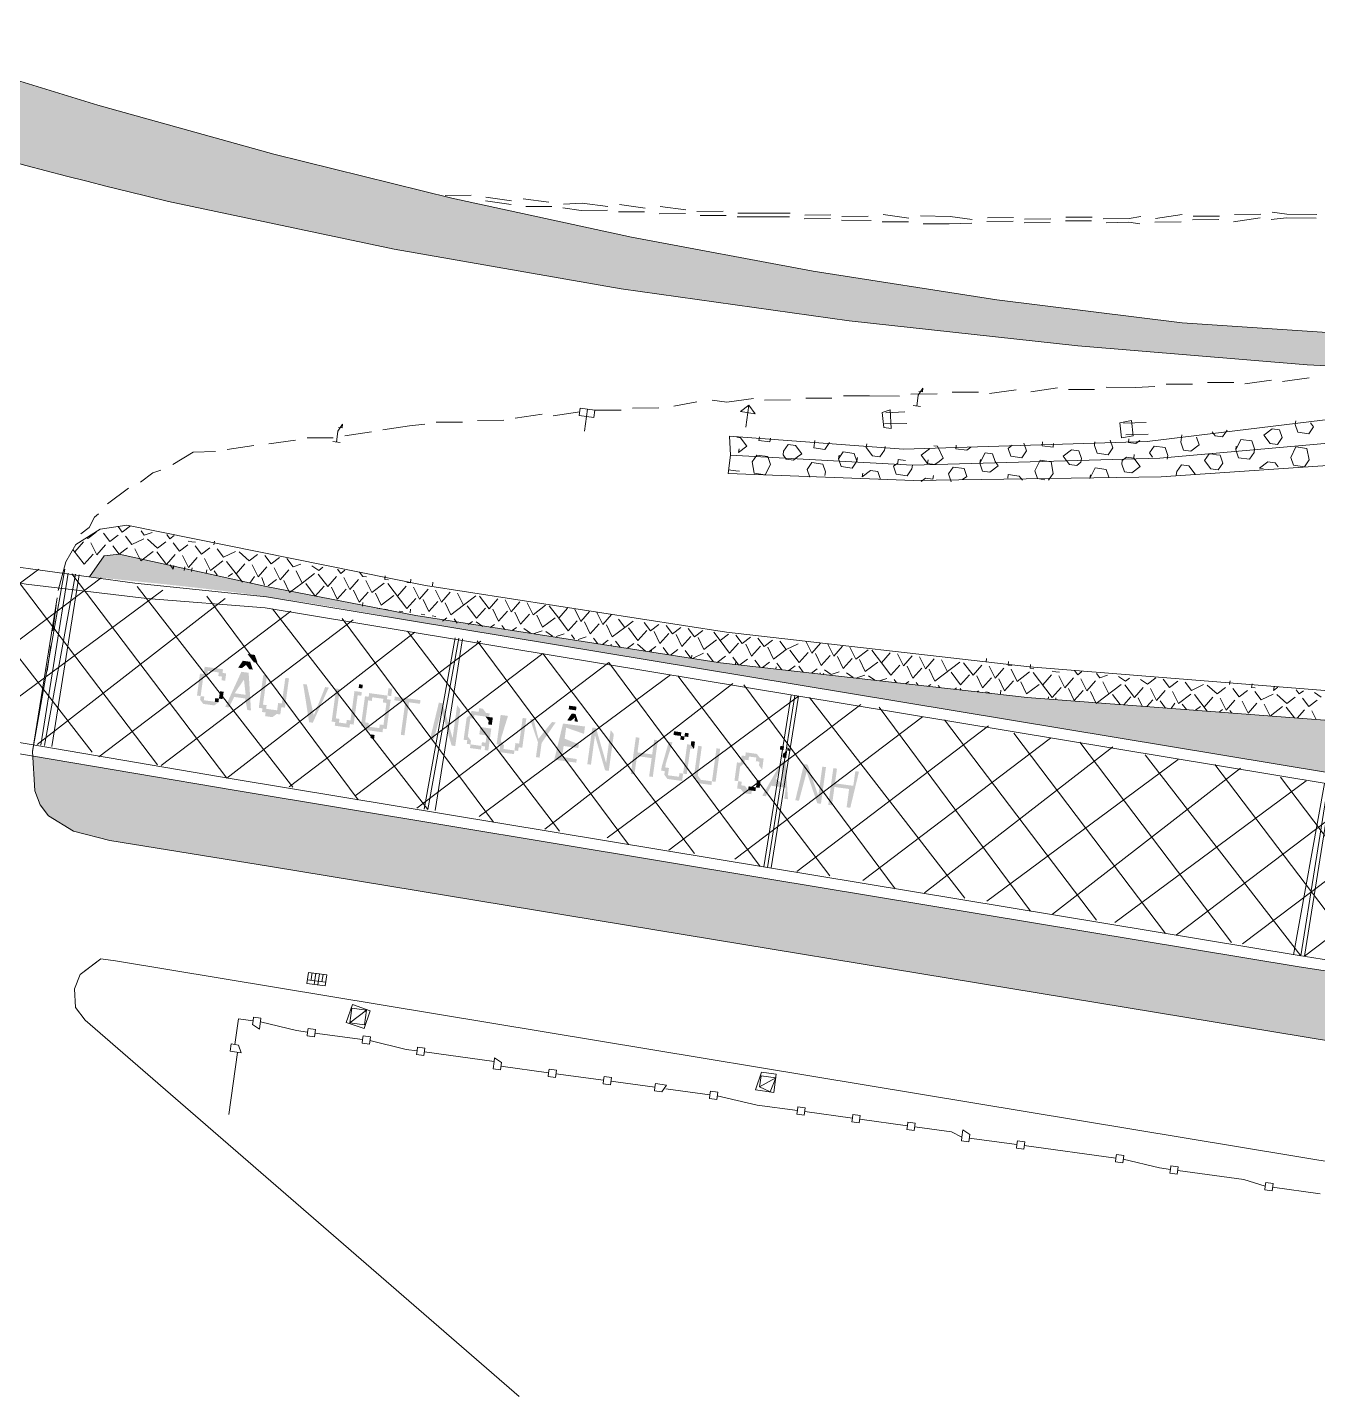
# Model space of a CAD drawing. Header units: millimetres. Extents: x -286774 to 170591, y -126585 to 81607.
# Drawn here: x -211429 to -125186, y -126585 to -35060 of the extents above; entities that cross this region are included whole.
import ezdxf

# ---------------------------------------------------------------- set-up
doc = ezdxf.new("R2010")
doc.units = ezdxf.units.MM
doc.header["$LTSCALE"] = 100
doc.header["$MEASUREMENT"] = 0
doc.layers.add('ARC-VIEW', color=90, linetype='Continuous', lineweight=5)
doc.layers.add('TAN CANG-profile- REVISE1$0$8', color=17, linetype='Continuous', lineweight=0)

msp = doc.modelspace()

# ---------------------------------------------------------------- hatches: boundary and pattern name
at = {"layer": 'TAN CANG-profile- REVISE1$0$8'}
h = msp.add_hatch(dxfattribs=at)
h.set_pattern_fill('GRASS', color=256, scale=70, angle=-7.83058)
h.set_pattern_definition([(90, (-809682.2, -212342.6), (-1257.2359, 1257.2359), [333.375, -2181.0967]), (45, (-809682.2, -212342.6), (-1257.236, 1257.236), [333.375, -1444.625]), (135, (-809682.2, -212342.6), (-1257.236, -1257.236), [333.375, -1444.625])])
h.paths.add_polyline_path([(100977, -6005), (100087, -846), (98787, 4212), (97079, 9134), (94966, 13886), (92451, 18433), (89537, 22740), (86226, 26773), (82522, 30496), (82066, 30808), (81263, 30419), (80951, 29963), (81340, 29160), (85111, 23896), (88291, 17965), (90947, 11856), (92555, 5392), (93149, -1183), (96104, -57778), (96176, -63112), (95644, -68421), (94519, -73667), (92812, -78809), (90535, -83810), (87699, -88630), (84314, -93230), (80393, -97571), (74363, -102551), (67847, -106683), (60903, -110031), (53589, -112657), (45962, -114623), (38080, -115994), (30002, -116830), (21785, -117196), (13486, -117154), (5163, -116766), (-11321, -115206), (-27207, -113017), (-42031, -110702), (-90681, -103017), (-90768, -103504), (-126419, -97848), (-162068, -91946), (-197471, -86078), (-211076, -83769), (-210933, -86085), (-210571, -87025), (-210021, -87764), (-208352, -88778), (-205921, -89411), (-195170, -91139), (-49145, -115217), (-29195, -118521), (-18797, -119824), (-8233, -120783), (2409, -121317), (13042, -121343), (23578, -120778), (33931, -119540), (44013, -117546), (53737, -114714), (58437, -112958), (63015, -110961), (67459, -108714), (71760, -106205), (75905, -103425), (79884, -100363), (83686, -97009), (87300, -93353), (90716, -89384), (93922, -85092), (96907, -80467), (99661, -75498), (102979, -67713), (104894, -59236), (105795, -50870), (105504, -42089)])
h = msp.add_hatch(dxfattribs=at)
h.set_pattern_fill('GRASS', color=256, scale=70, angle=-7.83058)
h.set_pattern_definition([(90, (-53285, 254399), (-1257.236, 1257.236), [333.375, -2181.097]), (45, (-53285, 254399), (-1257.236, 1257.236), [333.375, -1444.625]), (135, (-53285, 254399), (-1257.236, -1257.236), [333.375, -1444.625])])
h.paths.add_polyline_path([(-171040, -49085), (-183052, -46479), (-194945, -43537), (-206722, -40265), (-218390, -36670), (-229953, -32760), (-241415, -28540), (-252781, -24018), (-264056, -19201), (-275245, -14095), (-286774, -8502), (-286774, -17329, 0.047752), (-201996, -46706), (-186901, -49893), (-171733, -52537), (-156500, -54678), (-141211, -56356), (-125875, -57611), (-122817, -57784), (-122607, -57417), (-100599, -58271), (-79130, -58715), (-79377, -56443), (-92426, -56688), (-106517, -56633), (-134236, -54818), (-146637, -53262), (-158903, -51348)])
h = msp.add_hatch(dxfattribs=at)
h.set_pattern_fill('GRASS', color=256, scale=70, angle=-7.83058)
h.set_pattern_definition([(90, (-16713.7, 158199.1), (-1257.236, 1257.236), [333.375, -2181.097]), (45, (-16713.7, 158199.1), (-1257.236, 1257.236), [333.375, -1444.625]), (135, (-16713.7, 158199.1), (-1257.236, -1257.236), [333.375, -1444.625])])
h.paths.add_polyline_path([(67588, -93301), (69446, -91820), (68414, -90167, 0.109266), (79302, -76062), (77536, -76203), (75765, -76327), (73983, -76419), (72186, -76463), (70370, -76447), (68544, -76399), (66725, -76375), (64931, -76428), (63179, -76616), (61488, -76992), (59868, -77594), (58308, -78387), (56788, -79319), (55290, -80336), (53794, -81385), (52284, -82414), (50739, -83371), (49152, -84230), (47528, -84997), (45871, -85681), (44188, -86290), (42482, -86830), (40760, -87311), (39025, -87739), (37285, -88124), (35541, -88471), (33794, -88783), (32043, -89062), (30288, -89312), (28528, -89533), (26763, -89729), (24992, -89902), (23214, -90054), (21429, -90188), (19637, -90305), (17837, -90409), (16028, -90500), (14209, -90583), (12384, -90650), (10558, -90685), (8738, -90669), (6931, -90585), (5143, -90415), (3380, -90141), (1650, -89745), (-42, -89210), (-1689, -88517, -0.150314), (-16357, -80861), (-18955, -80842), (-21616, -81093), (-24265, -81302), (-26893, -81416), (-29515, -81481), (-32144, -81536), (-34779, -81589), (-37416, -81642), (-40052, -81696), (-42687, -81750), (-45321, -81804), (-47954, -81858), (-50586, -81912), (-53219, -81965), (-55852, -82018), (-58486, -82069), (-61120, -82117), (-63754, -82161), (-66389, -82200), (-69024, -82233), (-71659, -82259), (-74293, -82278), (-76928, -82287), (-79563, -82286), (-82197, -82274), (-84832, -82249), (-87466, -82212), (-90099, -82160), (-92732, -82095), (-95365, -82017), (-97998, -81929), (-100630, -81829), (-103262, -81721), (-105894, -81604), (-108526, -81481), (-111157, -81350), (-113789, -81215), (-116420, -81076), (-119051, -80933), (-121682, -80789), (-124314, -80643), (-124415, -81379), (-144611, -79837), (-165110, -77518), (-185482, -74348), (-195485, -72421), (-205295, -70256), (-206309, -70366), (-207276, -71779), (-204912, -72011), (-202550, -72251), (-200189, -72507), (-197832, -72789), (-195480, -73104), (-193132, -73456), (-190789, -73839), (-188449, -74241), (-186110, -74649), (-183770, -75053), (-181428, -75450), (-179087, -75840), (-176744, -76226), (-174401, -76609), (-172058, -76991), (-169715, -77374), (-167372, -77759), (-165030, -78147), (-162688, -78536), (-160346, -78925), (-158004, -79314), (-155661, -79702), (-153319, -80090), (-150977, -80476), (-148634, -80863), (-146292, -81250), (-143949, -81637), (-141607, -82024), (-139264, -82412), (-136922, -82801), (-134580, -83191), (-132239, -83582), (-129897, -83974), (-127556, -84368), (-125215, -84763), (-122874, -85160), (-120533, -85557), (-118193, -85956), (-115852, -86355), (-113512, -86756), (-111172, -87157), (-108832, -87560), (-106493, -87963), (-104153, -88366), (-101813, -88770), (-99474, -89174), (-97134, -89577), (-94794, -89980), (-92454, -90382), (-90114, -90782), (-87774, -91182), (-85434, -91581), (-83093, -91980), (-80753, -92378), (-78412, -92776), (-76071, -93174), (-73731, -93572), (-71390, -93969), (-69049, -94367), (-66708, -94764), (-64368, -95160), (-62027, -95557), (-59686, -95953), (-57345, -96348), (-55004, -96744), (-52663, -97139), (-50322, -97535), (-47981, -97931), (-45640, -98328), (-43300, -98726), (-40959, -99124), (-38619, -99524), (-36279, -99926), (-33939, -100328), (-31599, -100729), (-29258, -101127), (-26916, -101520), (-24574, -101906), (-22230, -102283), (-19884, -102650), (-17537, -103005), (-15188, -103347), (-12836, -103676), (-10483, -103992), (-8128, -104294), (-5771, -104581), (-3412, -104854), (-1051, -105113), (1312, -105354), (3677, -105576), (6044, -105774), (8412, -105947), (10782, -106090), (13154, -106201), (15527, -106276), (17901, -106313), (20276, -106312), (22651, -106270), (25025, -106188), (27397, -106063), (29768, -105896), (32135, -105684), (34496, -105422), (36851, -105106), (39197, -104730), (41531, -104290), (43852, -103783), (46157, -103206), (48443, -102558), (50708, -101840), (52947, -101051), (55160, -100190), (57344, -99257), (59500, -98254), (61620, -97174), (63687, -95999), (65680, -94711)])
for points in [[(-196536, -77466), (-197027, -77399), (-197339, -77855), (-197094, -77889), (-196815, -77678)], [(-196536, -77466), (-196815, -77678), (-196604, -77957), (-196359, -77990)], [(-196224, -77010), (-196714, -76942), (-196291, -77500), (-196046, -77534)], [(-199612, -78042), (-199646, -78287), (-199891, -78254), (-199959, -78744), (-200026, -79234), (-200093, -79724), (-199848, -79758), (-199882, -80003), (-199671, -80282), (-198935, -80383), (-198657, -80171), (-199637, -80037), (-199603, -79792), (-199848, -79758), (-199680, -78532), (-199401, -78321), (-199367, -78076), (-198877, -78143)], [(-198843, -77898), (-199579, -77797), (-199612, -78042), (-198632, -78177), (-198666, -78422), (-198421, -78456), (-198454, -78701), (-198209, -78735), (-198142, -78244), (-198387, -78211), (-198353, -77966), (-198843, -77898)], [(-196638, -78202), (-197128, -78134), (-198200, -80484), (-197955, -80518), (-197609, -79816), (-196873, -79917), (-197575, -79571), (-196950, -78658)], [(-196638, -78202), (-196950, -78658), (-196840, -79672), (-197575, -79571), (-196873, -79917), (-196729, -80686), (-196484, -80720)], [(-195412, -78370), (-195657, -78336), (-195961, -80542), (-195715, -80576), (-195749, -80821), (-195504, -80855), (-195538, -81100), (-195048, -81167), (-194769, -80956), (-194524, -80990), (-195225, -80643), (-195470, -80610), (-195437, -80365), (-195682, -80331), (-195648, -80086)], [(-193942, -78572), (-194187, -78539), (-194423, -80254), (-194668, -80221), (-194735, -80711), (-195225, -80643), (-194524, -80990), (-194456, -80499), (-194211, -80533), (-194177, -80288)], [(-198310, -79470), (-198555, -79436), (-198623, -79926), (-198868, -79893), (-198902, -80138), (-199147, -80104), (-198657, -80171), (-198623, -79926), (-198378, -79960), (-198344, -79715)], [(-192750, -78986), (-192995, -78952), (-192597, -81504), (-192284, -81048)], [(-191279, -79188), (-191524, -79155), (-192284, -81048), (-192597, -81504), (-192352, -81538)], [(-190544, -79289), (-190789, -79256), (-191092, -81461), (-190847, -81495), (-190881, -81740), (-189901, -81875), (-189867, -81630), (-190602, -81529), (-190568, -81284), (-190814, -81250), (-190746, -80760)], [(-189318, -79458), (-189564, -79424), (-189833, -81385), (-190078, -81351), (-190112, -81596), (-190357, -81563), (-189622, -81664), (-189352, -79703), (-189107, -79737), (-189073, -79492), (-189318, -79458)], [(-189006, -79001), (-189251, -78968), (-189285, -79213), (-189040, -79247), (-189073, -79492), (-189318, -79458), (-189073, -79492)], [(-187045, -79271), (-187290, -79237), (-187358, -79728), (-188583, -79559), (-188617, -79804), (-188862, -79770), (-188952, -80424), (-189042, -81078), (-189132, -81731), (-188396, -81832), (-188641, -81799), (-188608, -81553), (-188853, -81520), (-188785, -81030), (-188718, -80539), (-188651, -80049), (-188406, -80083), (-188372, -79838), (-187391, -79973), (-187358, -79728), (-187113, -79761)], [(-187391, -79973), (-187882, -79905), (-187637, -79939), (-187670, -80184), (-187425, -80218), (-187493, -80708), (-187560, -81198), (-187627, -81688), (-187872, -81655), (-187906, -81900), (-188887, -81765), (-188920, -82010), (-188512, -82066), (-188103, -82122), (-187695, -82178), (-187661, -81933), (-187416, -81967), (-187326, -81314), (-187236, -80660), (-187146, -80006), (-187391, -79973)], [(-185152, -80031), (-186868, -79795), (-186901, -80040), (-186166, -80141), (-186469, -82347), (-186224, -82381), (-185921, -80175), (-185186, -80276)], [(-183681, -80233), (-183926, -80199), (-184509, -82617), (-184264, -82650), (-183749, -80723)], [(-183681, -80233), (-183749, -80723), (-183072, -83064), (-183004, -82574)], [(-182490, -80647), (-182701, -80368), (-183072, -83064), (-182827, -83098)], [(-174968, -80433), (-175213, -80399), (-175247, -80644), (-174757, -80711), (-174723, -80466), (-174968, -80433)], [(-174233, -80534), (-174478, -80500), (-174512, -80745), (-175247, -80644), (-174512, -80745), (-174478, -80500), (-174233, -80534)], [(-180985, -80604), (-181230, -80570), (-181264, -80815), (-181754, -80748), (-181788, -80993), (-182067, -81204), (-182269, -82675), (-182024, -82709), (-182058, -82954), (-181322, -83055), (-181813, -82987), (-181779, -82742), (-181990, -82464), (-181822, -81238), (-181577, -81272), (-181543, -81027), (-180563, -81162), (-180529, -80916), (-180774, -80883), (-180985, -80604)], [(-180563, -81162), (-181053, -81094), (-180808, -81128), (-180596, -81407), (-180630, -81652), (-180385, -81685), (-180318, -81195), (-180563, -81162)], [(-179303, -81085), (-179794, -81018), (-180063, -82978), (-179818, -83012), (-179886, -83502), (-178905, -83637), (-178872, -83392), (-178626, -83426), (-179607, -83291), (-179573, -83046), (-179784, -82767), (-179751, -82522)], [(-178078, -81253), (-178323, -81220), (-178559, -82935), (-178804, -82902), (-178872, -83392), (-179362, -83324), (-178626, -83426), (-178593, -83181), (-178348, -83214), (-178280, -82724)], [(-177588, -81321), (-177833, -81287), (-177300, -82859), (-177266, -82614)], [(-174791, -80956), (-175036, -80923), (-175348, -81379), (-175103, -81413), (-174824, -81201)], [(-174791, -80956), (-174858, -81447), (-174613, -81480)], [(-188252, -82601), (-188219, -82356), (-188464, -82322), (-188498, -82567), (-188252, -82601)], [(-180419, -81930), (-181154, -81829), (-181221, -82320), (-180731, -82387), (-180799, -82877), (-181044, -82843), (-180799, -82877), (-180866, -83367), (-180621, -83401)], [(-176117, -81523), (-176362, -81489), (-177266, -82614), (-177435, -83839), (-177190, -83873), (-177055, -82893)], [(-174157, -81793), (-175627, -81591), (-176209, -84008), (-174739, -84210), (-174705, -83965), (-175685, -83830), (-175584, -83095), (-174604, -83230), (-174570, -82985), (-175517, -82605), (-175416, -81869), (-174224, -82283)], [(-173421, -81894), (-173666, -81860), (-174003, -84311), (-173758, -84345), (-173489, -82384)], [(-173421, -81894), (-173489, -82384), (-172812, -84725), (-172744, -84235)], [(-172230, -82308), (-172441, -82029), (-172812, -84725), (-172567, -84758)], [(-167227, -82246), (-167472, -82213), (-167505, -82458), (-168241, -82357), (-168274, -82602), (-168241, -82357), (-167260, -82491), (-167227, -82246)], [(-167962, -82145), (-168207, -82112), (-168241, -82357), (-167750, -82424), (-167717, -82179), (-167962, -82145)], [(-181044, -82843), (-181077, -83089), (-182058, -82954), (-181813, -82987), (-181846, -83233), (-181111, -83334), (-181077, -83089), (-180832, -83122), (-180799, -82877)], [(-170514, -82543), (-170759, -82510), (-171096, -84961), (-170851, -84994), (-170682, -83769), (-169702, -83904), (-170649, -83524)], [(-169288, -82712), (-169534, -82678), (-169668, -83659), (-170649, -83524), (-169702, -83904), (-169871, -85129), (-169625, -85163)], [(-168308, -82847), (-168553, -82813), (-169034, -84495), (-169068, -84740), (-168823, -84774), (-168856, -85019), (-168645, -85298), (-167665, -85433), (-167631, -85187), (-168611, -85053), (-168544, -84562), (-168789, -84529), (-168755, -84284)], [(-167083, -83015), (-167328, -82982), (-167597, -84942), (-167842, -84909), (-167876, -85154), (-168366, -85086), (-167631, -85187), (-167597, -84942), (-167352, -84976), (-167116, -83260), (-166871, -83294), (-167083, -83015)], [(-167505, -82458), (-167996, -82390), (-167750, -82424), (-167784, -82669), (-167539, -82703), (-167505, -82458)], [(-166804, -82804), (-167049, -82770), (-167083, -83015), (-166871, -83294), (-166837, -83049)], [(-166347, -83116), (-166592, -83083), (-166896, -85289), (-166651, -85322), (-166684, -85567), (-166194, -85635), (-166228, -85880), (-166194, -85635), (-165704, -85702), (-165670, -85457), (-166406, -85356), (-166617, -85077), (-166550, -84587)], [(-165122, -83285), (-165367, -83251), (-165670, -85457), (-166160, -85390), (-165425, -85491), (-165358, -85001)], [(-161099, -83089), (-161133, -83334), (-160888, -83368), (-160854, -83123), (-161099, -83089)], [(-160854, -83123), (-161099, -83089), (-160609, -83156), (-160643, -83402), (-160922, -83613), (-160955, -83858), (-160710, -83892), (-160643, -83402), (-160398, -83435), (-160609, -83156)], [(-163440, -83766), (-163685, -83732), (-163752, -84223), (-163998, -84189), (-164054, -84597), (-164110, -85006), (-164166, -85414), (-163921, -85448), (-163988, -85938), (-163743, -85972), (-163532, -86251), (-163042, -86318), (-163008, -86073), (-162763, -86107), (-163253, -86039), (-163464, -85761), (-163710, -85727), (-163676, -85482), (-163921, -85448), (-163786, -84468), (-163507, -84256), (-163474, -84011), (-163229, -84045), (-163195, -83800), (-162950, -83833)], [(-162916, -83588), (-163406, -83521), (-163440, -83766), (-162705, -83867), (-162738, -84112), (-162493, -84146), (-162527, -84391), (-162316, -84670), (-162214, -83935), (-162460, -83901), (-162671, -83622), (-162916, -83588)], [(-160744, -84137), (-160989, -84103), (-162306, -86419), (-162061, -86453), (-161715, -85751), (-160735, -85886), (-161403, -85295), (-161023, -84348)], [(-160744, -84137), (-161023, -84348), (-160946, -85607), (-161403, -85295), (-160735, -85886), (-160836, -86621), (-160591, -86655)], [(-159273, -84339), (-159518, -84305), (-160101, -86723), (-159856, -86756), (-159341, -84829)], [(-159273, -84339), (-159341, -84829), (-158630, -86925), (-158563, -86435)], [(-158385, -86959), (-158048, -84508), (-158293, -84474), (-158630, -86925), (-158385, -86959)], [(-157313, -84609), (-157558, -84575), (-157895, -87026), (-157650, -87060), (-157481, -85834), (-156501, -85969), (-157447, -85589)], [(-155842, -84811), (-156087, -84777), (-156222, -85758), (-157447, -85589), (-156501, -85969), (-156669, -87194), (-156424, -87228)], [(-162417, -85405), (-162662, -85371), (-162729, -85862), (-163219, -85794), (-163253, -86039), (-162763, -86107), (-162729, -85862), (-162484, -85895), (-162417, -85405)]]:
    msp.add_hatch(color=256, dxfattribs=at).paths.add_polyline_path(points, flags=0)

# ---------------------------------------------------------------- linework, layer by layer
at = {"layer": 'ARC-VIEW'}
for p, q in [((-218390, -36670), (-206722, -40265)), ((-206722, -40265), (-194945, -43537)), ((-194945, -43537), (-183052, -46479)), ((-183052, -46479), (-171040, -49085)), ((-201996, -46706), (-186901, -49893)), ((-171040, -49085), (-158903, -51348)), ((-186901, -49893), (-171733, -52537)), ((-158903, -51348), (-146637, -53262)), ((-171733, -52537), (-156500, -54678)), ((-146637, -53262), (-134236, -54818)), ((-156500, -54678), (-141211, -56356)), ((-134236, -54818), (-106517, -56633)), ((-141211, -56356), (-125875, -57611)), ((-125875, -57611), (-122817, -57784)), ((-206554, -68597), (-208193, -69620)), ((-204771, -68343), (-206554, -68597)), ((-208193, -69620), (-208852, -70778)), ((-208193, -69620), (-208852, -70778)), ((-206300, -70380), (-207268, -71793)), ((-205286, -70270), (-206300, -70380)), ((-208852, -70778), (-209367, -72705)), ((-208852, -70778), (-209367, -72705)), ((-209434, -73195), (-211095, -83455)), ((-205921, -89411), (-195170, -91139)), ((-206788, -97533), (-207903, -98379)), ((-206509, -97322), (-207624, -98167)), ((-206509, -97322), (-205529, -97456)), ((-205529, -97456), (-54390, -122487)), ((-207903, -98379), (-208283, -99325)), ((-208283, -99325), (-208206, -100584)), ((-208206, -100584), (-207572, -101421)), ((-178565, -126585), (-207572, -101421))]:
    msp.add_line(p, q, dxfattribs=at)
at = {"layer": 'ARC-VIEW', "flags": 128}
for points in [[(-204771, -68343), (-184819, -72375), (-164693, -75493), (-144448, -77808), (-124136, -79432)], [(-205286, -70270), (-195477, -72435), (-185473, -74362), (-165102, -77532), (-144602, -79851), (-124406, -81393)], [(-211095, -83455), (-210933, -86085), (-210571, -87025), (-210021, -87764), (-208352, -88778), (-205921, -89411)], [(-195170, -91139), (-49145, -115217)]]:
    msp.add_lwpolyline(points, dxfattribs=at)
at = {"layer": 'ARC-VIEW'}
msp.add_arc((-90940, 410813), 470804, 245.42038, 256.35614, dxfattribs=at)
at = {"layer": 'TAN CANG-profile- REVISE1$0$8'}
for p, q in [((-183509, -46294), (-181760, -46285)), ((-180813, -46665), (-179097, -46901)), ((-180779, -46420), (-179064, -46656)), ((-178295, -46512), (-176579, -46748)), ((-178117, -47036), (-176368, -47026)), ((-175632, -47128), (-174407, -47296)), ((-175599, -46882), (-174339, -46806)), ((-174407, -47296), (-172657, -47287)), ((-174339, -46806), (-172624, -47042)), ((-171922, -47388), (-170173, -47379)), ((-171855, -46898), (-170139, -47134)), ((-169193, -47514), (-167443, -47505)), ((-169125, -47024), (-167409, -47259)), ((-166674, -47361), (-164925, -47351)), ((-163944, -47486), (-162195, -47477)), ((-162195, -47477), (-160446, -47468)), ((-154217, -47575), (-152502, -47811)), ((-136022, -47830), (-134239, -47576)), ((-130741, -47558), (-128991, -47548)), ((-128222, -47405), (-127242, -47539)), ((-127242, -47539), (-125247, -47564)), ((-166463, -47639), (-164713, -47630)), ((-163978, -47731), (-162229, -47722)), ((-162229, -47722), (-160479, -47713)), ((-159499, -47848), (-157750, -47839)), ((-159465, -47603), (-157716, -47594)), ((-157015, -47940), (-155020, -47964)), ((-156981, -47695), (-155231, -47686)), ((-154285, -48066), (-152535, -48056)), ((-151733, -47667), (-149738, -47692)), ((-151555, -48191), (-149806, -48182)), ((-149806, -48182), (-148301, -48139)), ((-149738, -47692), (-148268, -47894)), ((-147287, -48029), (-145538, -48020)), ((-147254, -47784), (-145504, -47775)), ((-144803, -48121), (-143053, -48112)), ((-144769, -47876), (-143020, -47867)), ((-142039, -48002), (-140290, -47992)), ((-142006, -47756), (-140256, -47747)), ((-139521, -47848), (-137772, -47839)), ((-139310, -48127), (-137805, -48084)), ((-137805, -48084), (-137070, -48186)), ((-137772, -47839), (-137003, -47695)), ((-136056, -48075), (-134307, -48066)), ((-133538, -47922), (-131788, -47913)), ((-133504, -47677), (-131755, -47668)), ((-130808, -48048), (-129025, -47794)), ((-128290, -47895), (-127276, -47784)), ((-127276, -47784), (-125281, -47809)), ((-125750, -58483), (-127533, -58737)), ((-151568, -59178), (-151880, -59634)), ((-151601, -59423), (-151846, -59389)), ((-151568, -59178), (-151601, -59423)), ((-147858, -59438), (-149607, -59447)), ((-145339, -59285), (-147122, -59539)), ((-142576, -59165), (-144359, -59420)), ((-140091, -59257), (-141841, -59267)), ((-137328, -59138), (-139322, -59113)), ((-136069, -59061), (-137328, -59138)), ((-133550, -58908), (-135300, -58918)), ((-130787, -58789), (-132536, -58798)), ((-128269, -58636), (-130052, -58890)), ((-168216, -60384), (-166678, -60096)), ((-165664, -59986), (-164683, -60121)), ((-162900, -59867), (-164683, -60121)), ((-163213, -60323), (-163770, -60746)), ((-163415, -61794), (-163213, -60323)), ((-162790, -60881), (-163213, -60323)), ((-160415, -59959), (-162165, -59968)), ((-157652, -59839), (-159401, -59848)), ((-155134, -59686), (-156883, -59695)), ((-153139, -59711), (-155134, -59686)), ((-150621, -59557), (-152370, -59567)), ((-152226, -60336), (-151736, -60403)), ((-151880, -59634), (-151981, -60369)), ((-136574, -62738), (-117273, -60398)), ((-181331, -61327), (-179582, -61318)), ((-178813, -61174), (-177030, -60920)), ((-176294, -61021), (-174511, -60767)), ((-174478, -60522), (-174545, -61012)), ((-174545, -61012), (-173565, -61147)), ((-173497, -60657), (-174478, -60522)), ((-174190, -62060), (-173987, -60589)), ((-173565, -61147), (-173497, -60657)), ((-173497, -60657), (-171748, -60648)), ((-170979, -60504), (-169230, -60494)), ((-163770, -60746), (-162790, -60881)), ((-154288, -60801), (-153764, -60623)), ((-154178, -61815), (-154288, -60801)), ((-152784, -60758), (-154043, -60835)), ((-153764, -60623), (-153688, -61883)), ((-190669, -62041), (-190770, -62776)), ((-190669, -62041), (-190770, -62776)), ((-190357, -61585), (-190669, -62041)), ((-190357, -61585), (-190669, -62041)), ((-190390, -61830), (-190635, -61796)), ((-190390, -61830), (-190635, -61796)), ((-190357, -61585), (-190390, -61830)), ((-190357, -61585), (-190390, -61830)), ((-190213, -62354), (-188430, -62099)), ((-187661, -61955), (-185878, -61701)), ((-185878, -61701), (-184863, -61591)), ((-184094, -61447), (-182345, -61438)), ((-153688, -61883), (-154178, -61815)), ((-152640, -61527), (-154144, -61570)), ((-138400, -61488), (-137631, -61344)), ((-138290, -62502), (-138400, -61488)), ((-136651, -61479), (-138155, -61522)), ((-137631, -61344), (-137521, -62358)), ((-135729, -63853), (-117019, -62181)), ((-132028, -62364), (-132239, -62085)), ((-131538, -62432), (-131225, -61975)), ((-128774, -62312), (-128217, -61889)), ((-128217, -61889), (-127726, -61957)), ((-127549, -62481), (-127726, -61957)), ((-126679, -61602), (-126645, -61356)), ((-126501, -62125), (-126679, -61602)), ((-126501, -62125), (-125766, -62227)), ((-125766, -62227), (-125453, -61770)), ((-125453, -61770), (-125665, -61491)), ((-198080, -63269), (-196297, -63015)), ((-195283, -62905), (-193500, -62651)), ((-192731, -62507), (-190982, -62497)), ((-191015, -62743), (-190525, -62810)), ((-191015, -62743), (-190525, -62810)), ((-164420, -63653), (-164496, -62394)), ((-164496, -62394), (-152876, -63243)), ((-164006, -62461), (-163761, -62495)), ((-163896, -63475), (-163338, -63053)), ((-163338, -63053), (-163761, -62495)), ((-162536, -62664), (-162502, -62419)), ((-162536, -62664), (-161800, -62765)), ((-161800, -62765), (-161767, -62520)), ((-160887, -63390), (-160575, -62933)), ((-160575, -62933), (-160085, -63001)), ((-159662, -63558), (-160085, -63001)), ((-158859, -63169), (-158792, -62679)), ((-158124, -63270), (-157811, -62814)), ((-155361, -63151), (-155327, -62906)), ((-154938, -63709), (-155361, -63151)), ((-154135, -63320), (-154101, -63074)), ((-152876, -63243), (-136574, -62738)), ((-150848, -63022), (-150603, -63056)), ((-150214, -63859), (-150603, -63056)), ((-149377, -63225), (-149344, -62980)), ((-148642, -63326), (-148363, -63114)), ((-145879, -63206), (-145600, -62995)), ((-144653, -63375), (-144831, -62851)), ((-143605, -63020), (-143572, -62774)), ((-143605, -63020), (-142870, -63121)), ((-142870, -63121), (-142836, -62876)), ((-140107, -63001), (-140073, -62756)), ((-139929, -63525), (-140107, -63001)), ((-138881, -63170), (-139059, -62646)), ((-137521, -62358), (-138290, -62502)), ((-136507, -62248), (-138011, -62291)), ((-137833, -62814), (-137800, -62569)), ((-137833, -62814), (-137343, -62882)), ((-137343, -62882), (-137064, -62670)), ((-136430, -63507), (-136118, -63050)), ((-136118, -63050), (-135382, -63151)), ((-135205, -63675), (-135382, -63151)), ((-134335, -62796), (-134267, -62306)), ((-134157, -63320), (-134335, -62796)), ((-133667, -63387), (-133109, -62965)), ((-133109, -62965), (-133287, -62441)), ((-132028, -62364), (-131538, -62432)), ((-130658, -63302), (-130312, -62600)), ((-130658, -63302), (-130625, -63057)), ((-130312, -62600), (-129577, -62701)), ((-129399, -63225), (-129577, -62701)), ((-128351, -62870), (-128774, -62312)), ((-128351, -62870), (-127861, -62937)), ((-127861, -62937), (-127549, -62481)), ((-126982, -63807), (-126636, -63106)), ((-126636, -63106), (-125900, -63207)), ((-200353, -63456), (-201714, -64268)), ((-200353, -63456), (-198849, -63413)), ((-164588, -64879), (-164420, -63653)), ((-164420, -63653), (-152275, -64324)), ((-163896, -63475), (-163862, -63230)), ((-162983, -64101), (-162670, -63644)), ((-162670, -63644), (-161935, -63745)), ((-161757, -64269), (-161935, -63745)), ((-160921, -63635), (-160887, -63390)), ((-160710, -63914), (-160921, -63635)), ((-160710, -63914), (-160220, -63981)), ((-160220, -63981), (-159941, -63770)), ((-159941, -63770), (-159662, -63558)), ((-158859, -63169), (-158124, -63270)), ((-157211, -63895), (-156898, -63439)), ((-157211, -63895), (-157177, -63650)), ((-157033, -64419), (-157211, -63895)), ((-156898, -63439), (-156163, -63540)), ((-156298, -64520), (-155986, -64064)), ((-155986, -64064), (-156163, -63540)), ((-155986, -64064), (-155952, -63819)), ((-154938, -63709), (-154448, -63776)), ((-154448, -63776), (-154135, -63320)), ((-153256, -64190), (-153222, -63945)), ((-153222, -63945), (-152732, -64012)), ((-152275, -64324), (-135729, -63853)), ((-151684, -63657), (-151127, -63234)), ((-151261, -64214), (-151684, -63657)), ((-151261, -64214), (-151228, -63969)), ((-150492, -64070), (-150214, -63859)), ((-149377, -63225), (-148642, -63326)), ((-147763, -64196), (-147416, -63494)), ((-147763, -64196), (-147729, -63951)), ((-147416, -63494), (-146926, -63562)), ((-146749, -64086), (-146926, -63562)), ((-145701, -63730), (-145879, -63206)), ((-145701, -63730), (-144966, -63831)), ((-144966, -63831), (-144653, -63375)), ((-144086, -64701), (-143740, -64000)), ((-143740, -64000), (-143005, -64101)), ((-142202, -63712), (-141645, -63289)), ((-141991, -63991), (-142202, -63712)), ((-141779, -64270), (-141991, -63991)), ((-141645, -63289), (-141154, -63357)), ((-140977, -63880), (-141154, -63357)), ((-141010, -64126), (-140977, -63880)), ((-139929, -63525), (-139194, -63626)), ((-139194, -63626), (-138881, -63170)), ((-138281, -64251), (-138247, -64006)), ((-138247, -64006), (-137968, -63795)), ((-137968, -63795), (-137478, -63862)), ((-137478, -63862), (-137444, -63617)), ((-137055, -64420), (-137478, -63862)), ((-136219, -63786), (-136430, -63507)), ((-117500, -63863), (-135652, -65112)), ((-135238, -63920), (-135205, -63675)), ((-134157, -63320), (-133667, -63387)), ((-132754, -64012), (-132441, -63556)), ((-132331, -64570), (-132754, -64012)), ((-132441, -63556), (-132196, -63590)), ((-132196, -63590), (-131951, -63623)), ((-131951, -63623), (-131706, -63657)), ((-131528, -64181), (-131706, -63657)), ((-130481, -63826), (-130658, -63302)), ((-130481, -63826), (-129745, -63927)), ((-129745, -63927), (-129433, -63470)), ((-129433, -63470), (-129399, -63225)), ((-126804, -64331), (-126982, -63807)), ((-126069, -64432), (-125756, -63976)), ((-125756, -63976), (-125900, -63207)), ((-203040, -64835), (-203877, -65469)), ((-202516, -64657), (-203040, -64835)), ((-152165, -65338), (-164588, -64879)), ((-164555, -64634), (-164064, -64701)), ((-163819, -64735), (-164064, -64701)), ((-162839, -64869), (-162983, -64101)), ((-162839, -64869), (-162104, -64971)), ((-162104, -64971), (-161757, -64269)), ((-159307, -64606), (-158994, -64150)), ((-159129, -65130), (-159307, -64606)), ((-158994, -64150), (-158259, -64251)), ((-158081, -64775), (-158259, -64251)), ((-158115, -65020), (-158081, -64775)), ((-157033, -64419), (-156298, -64520)), ((-155630, -65112), (-155073, -64689)), ((-155630, -65112), (-155596, -64867)), ((-155073, -64689), (-154582, -64756)), ((-154405, -65280), (-154582, -64756)), ((-153535, -64401), (-153256, -64190)), ((-153357, -64925), (-153535, -64401)), ((-153357, -64925), (-152622, -65026)), ((-152622, -65026), (-152309, -64570)), ((-152309, -64570), (-152275, -64324)), ((-151261, -64214), (-150771, -64282)), ((-150771, -64282), (-150492, -64070)), ((-149858, -64907), (-149546, -64450)), ((-149681, -65430), (-149858, -64907)), ((-149546, -64450), (-148810, -64551)), ((-148633, -65075), (-148810, -64551)), ((-147585, -64720), (-147763, -64196)), ((-147585, -64720), (-147095, -64787)), ((-147095, -64787), (-146537, -64364)), ((-146537, -64364), (-146749, -64086)), ((-145903, -65201), (-145869, -64956)), ((-145869, -64956), (-145134, -65057)), ((-143909, -65225), (-144086, -64701)), ((-143173, -65326), (-142861, -64870)), ((-142861, -64870), (-143005, -64101)), ((-141779, -64270), (-141289, -64337)), ((-141289, -64337), (-141010, -64126)), ((-140410, -65207), (-140064, -64506)), ((-140410, -65207), (-140376, -64962)), ((-140064, -64506), (-139328, -64607)), ((-139151, -65131), (-139328, -64607)), ((-138103, -64775), (-138281, -64251)), ((-138103, -64775), (-137613, -64843)), ((-137613, -64843), (-137055, -64420)), ((-134638, -65002), (-134604, -64757)), ((-134604, -64757), (-134292, -64300)), ((-134292, -64300), (-133802, -64368)), ((-133379, -64925), (-133802, -64368)), ((-132331, -64570), (-131841, -64637)), ((-131841, -64637), (-131528, -64181)), ((-129078, -64518), (-128520, -64095)), ((-128832, -64552), (-129078, -64518)), ((-128520, -64095), (-128030, -64163)), ((-127818, -64441), (-128030, -64163)), ((-126804, -64331), (-126069, -64432)), ((-204679, -65858), (-206073, -66915)), ((-135652, -65112), (-152165, -65338)), ((-151675, -65406), (-151396, -65195)), ((-151396, -65195), (-150906, -65262)), ((-150906, -65262), (-150872, -65017)), ((-148912, -65287), (-148633, -65075)), ((-144923, -65336), (-145134, -65057)), ((-143909, -65225), (-143418, -65293)), ((-206665, -67583), (-206943, -67794)), ((-207290, -68496), (-207847, -68918)), ((-206943, -67794), (-207290, -68496)), ((-205084, -68799), (-205366, -68427)), ((-205084, -68799), (-204526, -68376)), ((-208261, -70110), (-207669, -69442)), ((-207391, -69231), (-207448, -69155)), ((-207391, -69231), (-206833, -68808)), ((-206790, -70312), (-207179, -69510)), ((-205920, -69433), (-206343, -68876)), ((-205920, -69433), (-205363, -69010)), ((-204450, -69635), (-204872, -69078)), ((-204450, -69635), (-203647, -69246)), ((-203613, -69001), (-203825, -68722)), ((-203613, -69001), (-203089, -68824)), ((-202734, -69871), (-203402, -69280)), ((-202734, -69871), (-202176, -69449)), ((-201898, -69237), (-202109, -68958)), ((-201898, -69237), (-201619, -69026)), ((-201263, -70074), (-201686, -69516)), ((-200427, -69439), (-200672, -69406)), ((-200427, -69439), (-200182, -69473)), ((-198956, -69642), (-198923, -69397)), ((-198956, -69642), (-198923, -69397)), ((-207106, -83505), (-217498, -70089)), ((-207627, -70947), (-208382, -69951)), ((-207627, -70947), (-207035, -70279)), ((-206790, -70312), (-206199, -69645)), ((-205286, -70270), (-205709, -69712)), ((-205286, -70270), (-204728, -69847)), ((-203849, -70717), (-204238, -69914)), ((-203849, -70717), (-203013, -70083)), ((-202134, -70953), (-202768, -70116)), ((-202134, -70953), (-201542, -70285)), ((-201263, -70074), (-200706, -69651)), ((-200663, -71155), (-201052, -70352)), ((-199793, -70276), (-200216, -69718)), ((-199793, -70276), (-199235, -69853)), ((-198322, -70478), (-198745, -69921)), ((-198322, -70478), (-197520, -70089)), ((-196607, -70714), (-197275, -70123)), ((-196607, -70714), (-196049, -70291)), ((-195136, -70916), (-195559, -70359)), ((-223460, -80756), (-210669, -71277)), ((-202728, -84356), (-213086, -70695)), ((-208920, -71268), (-211095, -83455)), ((-201677, -71265), (-201888, -70987)), ((-201677, -71265), (-201643, -71020)), ((-201677, -71265), (-201643, -71020)), ((-200942, -71366), (-200908, -71121)), ((-200663, -71155), (-200072, -70487)), ((-200452, -71434), (-200418, -71189)), ((-199192, -71357), (-199581, -70555)), ((-199471, -71569), (-199438, -71324)), ((-199192, -71357), (-198356, -70723)), ((-197477, -71593), (-198111, -70757)), ((-197477, -71593), (-196885, -70925)), ((-196006, -71796), (-196395, -70993)), ((-196006, -71796), (-195415, -71128)), ((-195136, -70916), (-194579, -70494)), ((-194536, -71998), (-194925, -71195)), ((-194536, -71998), (-193944, -71330)), ((-193666, -71119), (-194088, -70561)), ((-193666, -71119), (-193142, -70941)), ((-191950, -71354), (-192406, -71042)), ((-191950, -71354), (-191671, -71143)), ((-190479, -71557), (-190691, -71278)), ((-190479, -71557), (-190201, -71345)), ((-219327, -81574), (-206502, -71850)), ((-208708, -71547), (-210537, -83033)), ((-208218, -71614), (-210292, -83066)), ((-207973, -71648), (-209802, -83134)), ((-198105, -85242), (-208463, -71581)), ((-198736, -71670), (-198947, -71391)), ((-198001, -71771), (-197722, -71560)), ((-197054, -72151), (-197477, -71593)), ((-196564, -72218), (-196251, -71762)), ((-195583, -72353), (-195761, -71829)), ((-195338, -72387), (-194781, -71964)), ((-193902, -72834), (-194291, -72031)), ((-193902, -72834), (-193065, -72200)), ((-193065, -72200), (-193454, -71397)), ((-193065, -72200), (-192229, -71566)), ((-192186, -73070), (-192820, -72234)), ((-191349, -72436), (-191984, -71600)), ((-191349, -72436), (-190758, -71768)), ((-189879, -72638), (-190268, -71836)), ((-189879, -72638), (-189288, -71970)), ((-189009, -71759), (-189220, -71480)), ((-189009, -71759), (-188764, -71793)), ((-188408, -72840), (-188797, -72038)), ((-188408, -72840), (-187572, -72206)), ((-187538, -71961), (-187505, -71716)), ((-187538, -71961), (-187293, -71995)), ((-186059, -73913), (-187327, -72240)), ((-185823, -72197), (-186068, -72163)), ((-185823, -72197), (-185789, -71952)), ((-184352, -72399), (-184318, -72154)), ((-184352, -72399), (-184318, -72154)), ((-215160, -82147), (-202369, -72669)), ((-193694, -85849), (-204085, -72433)), ((-189316, -86700), (-199428, -73073)), ((-160036, -78990), (-195439, -73122)), ((-192186, -73070), (-191595, -72402)), ((-190715, -73272), (-191104, -72470)), ((-190715, -73272), (-190124, -72604)), ((-189245, -73475), (-189634, -72672)), ((-189245, -73475), (-188653, -72807)), ((-187774, -73677), (-188163, -72874)), ((-187774, -73677), (-186938, -73043)), ((-186693, -73076), (-186101, -72409)), ((-185222, -73279), (-185611, -72476)), ((-185222, -73279), (-184631, -72611)), ((-183752, -73481), (-184141, -72678)), ((-183752, -73481), (-183160, -72813)), ((-182281, -73683), (-182670, -72880)), ((-182281, -73683), (-181445, -73049)), ((-180565, -73919), (-181200, -73083)), ((-210783, -82999), (-198203, -73242)), ((-209502, -73685), (-209738, -75401)), ((-206650, -83817), (-193825, -74093)), ((-160137, -79725), (-195541, -73857)), ((-184659, -87341), (-195050, -73925)), ((-189033, -73753), (-189000, -73508)), ((-188053, -73888), (-187808, -73922)), ((-187318, -73989), (-187563, -73956)), ((-186582, -74090), (-186337, -74124)), ((-186059, -73913), (-185467, -73245)), ((-185847, -74192), (-185814, -73946)), ((-184588, -74115), (-184977, -73312)), ((-184588, -74115), (-183997, -73447)), ((-183118, -74317), (-183507, -73515)), ((-183118, -74317), (-182281, -73683)), ((-181402, -74553), (-182036, -73717)), ((-181402, -74553), (-180811, -73885)), ((-180565, -73919), (-179974, -73251)), ((-179931, -74755), (-180320, -73953)), ((-179931, -74755), (-179340, -74088)), ((-179095, -74121), (-179484, -73319)), ((-179095, -74121), (-178504, -73453)), ((-177624, -74324), (-178013, -73521)), ((-177624, -74324), (-176788, -73689)), ((-175909, -74559), (-176543, -73723)), ((-175909, -74559), (-175317, -73892)), ((-174438, -74762), (-174827, -73959)), ((-174438, -74762), (-173847, -74094)), ((-202483, -84390), (-189658, -74666)), ((-180281, -88193), (-190394, -74565)), ((-185112, -74293), (-184867, -74326)), ((-184132, -74428), (-184377, -74394)), ((-183675, -74740), (-183396, -74529)), ((-182695, -74875), (-182906, -74596)), ((-181959, -74976), (-181681, -74765)), ((-180979, -75111), (-181436, -74798)), ((-180489, -75178), (-180210, -74967)), ((-179509, -75313), (-179720, -75034)), ((-178461, -74958), (-178850, -74155)), ((-178461, -74958), (-177869, -74290)), ((-176990, -75160), (-177379, -74357)), ((-176990, -75160), (-176154, -74526)), ((-175275, -75396), (-175909, -74559)), ((-175275, -75396), (-174683, -74728)), ((-173804, -75598), (-174193, -74795)), ((-173804, -75598), (-173213, -74930)), ((-172968, -74964), (-173357, -74161)), ((-172968, -74964), (-172376, -74296)), ((-172333, -75800), (-172723, -74998)), ((-171497, -75166), (-171920, -74609)), ((-171497, -75166), (-170940, -74743)), ((-169781, -75402), (-170204, -74845)), ((-169781, -75402), (-169224, -74979)), ((-168311, -75604), (-168734, -75047)), ((-198105, -85242), (-185526, -75484)), ((-175869, -88799), (-186016, -75417)), ((-182830, -75855), (-184904, -87307)), ((-182584, -75889), (-184659, -87341)), ((-182339, -75923), (-184169, -87408)), ((-179018, -75380), (-178740, -75169)), ((-177793, -75549), (-178249, -75236)), ((-177548, -75583), (-177024, -75405)), ((-176322, -75751), (-176779, -75439)), ((-176077, -75785), (-175553, -75607)), ((-174852, -75953), (-175063, -75675)), ((-174607, -75987), (-174083, -75809)), ((-173306, -76255), (-173593, -75877)), ((-172333, -75800), (-171497, -75166)), ((-170618, -76036), (-171252, -75200)), ((-170618, -76036), (-170027, -75368)), ((-169147, -76239), (-169536, -75436)), ((-169147, -76239), (-168556, -75571)), ((-168311, -75604), (-167753, -75182)), ((-167677, -76441), (-168066, -75638)), ((-167677, -76441), (-167085, -75773)), ((-166840, -75807), (-167263, -75249)), ((-166840, -75807), (-166283, -75384)), ((-166206, -76643), (-166595, -75840)), ((-165125, -76043), (-165548, -75485)), ((-165125, -76043), (-164567, -75620)), ((-163654, -76245), (-164077, -75687)), ((-163654, -76245), (-163097, -75822)), ((-162184, -76447), (-162606, -75889)), ((-209872, -76381), (-210108, -78097)), ((-193939, -85815), (-181114, -76091)), ((-171246, -89685), (-181359, -76057)), ((-172997, -76303), (-172612, -76012)), ((-172415, -76394), (-172401, -76291)), ((-171813, -76487), (-172122, -76079)), ((-171315, -76565), (-170897, -76248)), ((-170122, -76750), (-170652, -76281)), ((-169873, -76789), (-169426, -76450)), ((-169726, -76812), (-169705, -76661)), ((-168577, -76991), (-168936, -76517)), ((-168432, -77013), (-167956, -76652)), ((-167084, -77223), (-167465, -76720)), ((-166206, -76643), (-165370, -76009)), ((-164491, -76879), (-165125, -76043)), ((-164491, -76879), (-163899, -76211)), ((-163020, -77081), (-163409, -76279)), ((-163020, -77081), (-162429, -76413)), ((-162184, -76447), (-161626, -76024)), ((-161549, -77283), (-161939, -76481)), ((-161549, -77283), (-160713, -76649)), ((-160713, -76649), (-161136, -76092)), ((-160713, -76649), (-159910, -76260)), ((-159834, -77519), (-160468, -76683)), ((-159834, -77519), (-159243, -76852)), ((-158997, -76885), (-159387, -76083)), ((-158997, -76885), (-158406, -76217)), ((-157527, -77087), (-157916, -76285)), ((-157527, -77087), (-156936, -76420)), ((-156056, -77290), (-156445, -76487)), ((-156056, -77290), (-155220, -76656)), ((-154341, -77526), (-154975, -76689)), ((-154341, -77526), (-153749, -76858)), ((-189527, -86422), (-176981, -76909)), ((-185394, -87240), (-172569, -77516)), ((-166835, -90292), (-176981, -76909)), ((-162457, -91143), (-172569, -77516)), ((-167036, -77231), (-167009, -77032)), ((-167036, -77231), (-167009, -77032)), ((-166968, -77241), (-166240, -76888)), ((-165572, -77479), (-165995, -76922)), ((-165327, -77513), (-164769, -77090)), ((-163892, -77669), (-164279, -77158)), ((-164097, -77645), (-164068, -77437)), ((-163807, -77678), (-163299, -77293)), ((-162451, -77832), (-162809, -77360)), ((-162296, -77849), (-161828, -77495)), ((-161010, -77995), (-161338, -77562)), ((-160532, -78049), (-160113, -77731)), ((-159569, -78158), (-159868, -77764)), ((-158363, -77722), (-158752, -76919)), ((-158363, -77722), (-157772, -77054)), ((-156893, -77924), (-157282, -77121)), ((-156893, -77924), (-156301, -77256)), ((-155422, -78126), (-155811, -77323)), ((-155422, -78126), (-154586, -77492)), ((-153707, -78362), (-154341, -77526)), ((-153707, -78362), (-153115, -77694)), ((-152870, -77728), (-153259, -76925)), ((-152870, -77728), (-152279, -77060)), ((-152236, -78564), (-152625, -77762)), ((-151400, -77930), (-151789, -77127)), ((-151400, -77930), (-150808, -77262)), ((-150765, -78767), (-149093, -77498)), ((-149929, -78132), (-150318, -77330)), ((-148213, -78368), (-148848, -77532)), ((-148213, -78368), (-147622, -77700)), ((-147343, -77489), (-147310, -77244)), ((-147343, -77489), (-147310, -77244)), ((-146743, -78571), (-147132, -77768)), ((-145873, -77691), (-145839, -77446)), ((-145873, -77691), (-145628, -77725)), ((-144402, -77894), (-144369, -77648)), ((-181228, -87813), (-168437, -78334)), ((-157800, -91784), (-167946, -78401)), ((-161392, -77951), (-161372, -77807)), ((-159020, -78220), (-158642, -77933)), ((-158441, -78285), (-158431, -78212)), ((-158265, -78305), (-158186, -78246)), ((-157695, -78313), (-158152, -78000)), ((-157695, -78313), (-157172, -78135)), ((-156225, -78515), (-156681, -78203)), ((-155980, -78549), (-155456, -78371)), ((-154780, -78700), (-155211, -78405)), ((-154463, -78735), (-153985, -78573)), ((-153326, -78864), (-153495, -78641)), ((-152236, -78564), (-151645, -77896)), ((-150765, -78767), (-151155, -77964)), ((-149050, -79002), (-149684, -78166)), ((-149050, -79002), (-148459, -78335)), ((-147579, -79205), (-147968, -78402)), ((-147579, -79205), (-146988, -78537)), ((-146743, -78571), (-146152, -77903)), ((-146109, -79407), (-146498, -78604)), ((-145272, -78773), (-145661, -77970)), ((-145272, -78773), (-144436, -78139)), ((-144402, -77894), (-144157, -77927)), ((-142923, -79845), (-144191, -78172)), ((-143557, -79009), (-142965, -78341)), ((-142687, -78129), (-142932, -78096)), ((-142687, -78129), (-142442, -78163)), ((-142086, -79211), (-142475, -78408)), ((-142086, -79211), (-141495, -78543)), ((-141216, -78332), (-141427, -78053)), ((-141216, -78332), (-140937, -78120)), ((-140616, -79413), (-141005, -78611)), ((-139746, -78534), (-139957, -78255)), ((-139746, -78534), (-139222, -78356)), ((-138030, -78770), (-138486, -78457)), ((-138030, -78770), (-137751, -78559)), ((-136559, -78972), (-137016, -78660)), ((-136559, -78972), (-136002, -78549)), ((-135089, -79174), (-135512, -78617)), ((-176850, -88664), (-164270, -78907)), ((-153422, -92636), (-163535, -79008)), ((-124388, -84891), (-160036, -78990)), ((-152722, -78933), (-152515, -78776)), ((-151885, -79027), (-152025, -78843)), ((-151210, -79104), (-151044, -78978)), ((-150444, -79190), (-150554, -79045)), ((-149446, -79303), (-149329, -79214)), ((-149003, -79353), (-149084, -79248)), ((-147935, -79474), (-147858, -79416)), ((-147123, -79517), (-147368, -79484)), ((-146388, -79618), (-146354, -79373)), ((-146109, -79407), (-145517, -78739)), ((-144638, -79609), (-145027, -78806)), ((-144638, -79609), (-143802, -78975)), ((-142923, -79845), (-142331, -79177)), ((-141452, -80047), (-141841, -79245)), ((-141452, -80047), (-140861, -79380)), ((-140616, -79413), (-140024, -78745)), ((-139981, -80250), (-140371, -79447)), ((-139981, -80250), (-138309, -78981)), ((-139145, -79615), (-139534, -78813)), ((-137429, -79851), (-138064, -79015)), ((-137429, -79851), (-136838, -79184)), ((-135959, -80054), (-136348, -79251)), ((-135959, -80054), (-135368, -79386)), ((-135089, -79174), (-134531, -78752)), ((-134488, -80256), (-134877, -79453)), ((-134488, -80256), (-133652, -79622)), ((-133618, -79377), (-134041, -78819)), ((-133618, -79377), (-132816, -78988)), ((-131903, -79613), (-132570, -79021)), ((-131903, -79613), (-131345, -79190)), ((-131066, -78978), (-131032, -78733)), ((-131066, -78978), (-131032, -78733)), ((-130432, -79815), (-130855, -79257)), ((-130432, -79815), (-129874, -79392)), ((-129596, -79181), (-129562, -78936)), ((-129596, -79181), (-129351, -79214)), ((-128961, -80017), (-129384, -79459)), ((-128125, -79383), (-128091, -79138)), ((-128125, -79383), (-127846, -79172)), ((-126409, -79619), (-126621, -79340)), ((-126409, -79619), (-126131, -79407)), ((-124939, -79821), (-125395, -79509)), ((-172683, -89238), (-159892, -79759)), ((-168550, -90056), (-155726, -80332)), ((-160382, -79691), (-162212, -91177)), ((-160137, -79725), (-161967, -91211)), ((-159892, -79759), (-161721, -91244)), ((-124489, -85627), (-160137, -79725)), ((-148765, -93276), (-159157, -79860)), ((-144387, -94128), (-154500, -80500)), ((-143188, -79959), (-143168, -79811)), ((-142694, -79997), (-142677, -79879)), ((-138387, -80326), (-138900, -79649)), ((-138141, -80345), (-137675, -79818)), ((-136916, -80438), (-137184, -79885)), ((-136596, -80462), (-136204, -80020)), ((-135358, -80557), (-135714, -80087)), ((-134982, -80586), (-134733, -80222)), ((-133960, -80664), (-134243, -80290)), ((-132562, -80770), (-133407, -79655)), ((-133350, -80710), (-133018, -80458)), ((-132773, -80492), (-132181, -79824)), ((-131302, -80694), (-131691, -79891)), ((-131302, -80694), (-130711, -80026)), ((-129832, -80896), (-130221, -80094)), ((-129832, -80896), (-129240, -80228)), ((-128961, -80017), (-128159, -79628)), ((-128361, -81099), (-128750, -80296)), ((-128361, -81099), (-127525, -80464)), ((-127246, -80253), (-127914, -79662)), ((-126736, -81215), (-127280, -80498)), ((-127246, -80253), (-126688, -79830)), ((-125775, -80455), (-126198, -79898)), ((-125775, -80455), (-125218, -80032)), ((-164139, -90662), (-151593, -81150)), ((-139976, -94735), (-150122, -81352)), ((-131772, -80831), (-131547, -80660)), ((-130930, -80895), (-131057, -80728)), ((-126552, -81229), (-126054, -80667)), ((-125277, -81326), (-125564, -80734)), ((-160006, -91480), (-147181, -81757)), ((-135353, -95620), (-145499, -82238)), ((-155594, -92087), (-143048, -82575)), ((-151461, -92905), (-138882, -83148)), ((-130941, -96227), (-141087, -82844)), ((-147295, -93478), (-134504, -84000)), ((-126318, -97112), (-136710, -83696)), ((-142917, -94330), (-130337, -84573)), ((-121906, -97719), (-132053, -84337)), ((-161967, -91211), (-197615, -85309)), ((-138750, -94903), (-125959, -85424)), ((-134617, -95721), (-121793, -85997)), ((-117528, -98571), (-127675, -85189)), ((-124734, -85593), (-126808, -97045)), ((-124489, -85627), (-126318, -97112)), ((-124244, -85660), (-126073, -97146)), ((-162068, -91946), (-197471, -86078)), ((-130206, -96328), (-117660, -86816)), ((-126073, -97146), (-113248, -87422)), ((-126563, -97079), (-161967, -91211)), ((-126419, -97848), (-162068, -91946)), ((-90881, -102735), (-126563, -97079)), ((-90768, -103504), (-126419, -97848)), ((-192750, -98964), (-192649, -98229)), ((-191491, -98888), (-192717, -98719)), ((-192649, -98229), (-191424, -98397)), ((-192649, -98229), (-192159, -98296)), ((-192471, -98753), (-192438, -98508)), ((-192438, -98508), (-192404, -98263)), ((-192159, -98296), (-192260, -99031)), ((-192226, -98786), (-192193, -98541)), ((-192193, -98541), (-192159, -98296)), ((-192159, -98296), (-191914, -98330)), ((-191914, -98330), (-192015, -99065)), ((-191736, -98854), (-191703, -98609)), ((-191703, -98609), (-191669, -98364)), ((-191424, -98397), (-191525, -99133)), ((-191525, -99133), (-192750, -98964)), ((-189699, -100383), (-190113, -101574)), ((-189733, -100628), (-189867, -101608)), ((-188752, -100763), (-189733, -100628)), ((-188507, -100796), (-189699, -100383)), ((-197321, -101332), (-197557, -103048)), ((-197321, -101332), (-196341, -101467)), ((-196375, -101712), (-196341, -101467)), ((-196341, -101467), (-196307, -101222)), ((-196307, -101222), (-195817, -101289)), ((-195817, -101289), (-195918, -102025)), ((-195851, -101534), (-193434, -102117)), ((-190113, -101574), (-188921, -101988)), ((-188752, -100763), (-189867, -101608)), ((-188921, -101988), (-188507, -100796)), ((-188887, -101743), (-188752, -100763)), ((-195918, -102025), (-196375, -101712)), ((-193434, -102117), (-192698, -102218)), ((-192732, -102463), (-192698, -102218)), ((-192242, -102530), (-192732, -102463)), ((-192698, -102218), (-192665, -101973)), ((-192665, -101973), (-192174, -102040)), ((-192174, -102040), (-192242, -102530)), ((-192208, -102285), (-189022, -102723)), ((-189867, -101608), (-188887, -101743)), ((-189022, -102723), (-188988, -102478)), ((-188988, -102478), (-188498, -102546)), ((-197870, -103504), (-197802, -103014)), ((-197802, -103014), (-197557, -103048)), ((-197557, -103048), (-197312, -103082)), ((-197312, -103082), (-197134, -103605)), ((-189056, -102968), (-189022, -102723)), ((-188565, -103036), (-189056, -102968)), ((-188498, -102546), (-188565, -103036)), ((-188532, -102791), (-186115, -103373)), ((-186115, -103373), (-185379, -103474)), ((-185379, -103474), (-185346, -103229)), ((-185346, -103229), (-184855, -103296)), ((-184855, -103296), (-184923, -103786)), ((-197380, -103572), (-197953, -107738)), ((-197134, -103605), (-197870, -103504)), ((-185413, -103719), (-185379, -103474)), ((-184923, -103786), (-185413, -103719)), ((-184889, -103541), (-180232, -104182)), ((-180300, -104672), (-180232, -104182)), ((-180232, -104182), (-180199, -103937)), ((-180199, -103937), (-179742, -104249)), ((-179742, -104249), (-179810, -104739)), ((-179810, -104739), (-180300, -104672)), ((-179776, -104494), (-176590, -104932)), ((-176623, -105178), (-176590, -104932)), ((-176133, -105245), (-176623, -105178)), ((-176590, -104932), (-176556, -104687)), ((-176556, -104687), (-176066, -104755)), ((-176066, -104755), (-176133, -105245)), ((-176099, -105000), (-172913, -105438)), ((-172913, -105438), (-172880, -105193)), ((-172880, -105193), (-172389, -105260)), ((-162350, -104893), (-162763, -106085)), ((-162384, -105138), (-162485, -105873)), ((-161403, -105273), (-162384, -105138)), ((-161369, -105028), (-162350, -104893)), ((-161538, -106253), (-161369, -105028)), ((-172947, -105683), (-172913, -105438)), ((-172457, -105751), (-172947, -105683)), ((-172389, -105260), (-172457, -105751)), ((-172423, -105506), (-169482, -105910)), ((-169516, -106155), (-169482, -105910)), ((-169026, -106222), (-169516, -106155)), ((-169482, -105910), (-169448, -105665)), ((-169448, -105665), (-168713, -105766)), ((-168713, -105766), (-169026, -106222)), ((-168747, -106011), (-165806, -106416)), ((-162763, -106085), (-161538, -106253)), ((-161403, -105273), (-162485, -105873)), ((-162485, -105873), (-161783, -106220)), ((-161783, -106220), (-161403, -105273)), ((-165839, -106661), (-165806, -106416)), ((-165349, -106728), (-165839, -106661)), ((-165806, -106416), (-165772, -106170)), ((-165772, -106170), (-165282, -106238)), ((-165282, -106238), (-165349, -106728)), ((-165315, -106483), (-162653, -107099)), ((-162653, -107099), (-159957, -107470)), ((-159991, -107715), (-159957, -107470)), ((-159501, -107782), (-159991, -107715)), ((-159957, -107470), (-159923, -107225)), ((-159923, -107225), (-159433, -107292)), ((-159433, -107292), (-159501, -107782)), ((-159467, -107537), (-156281, -107975)), ((-156315, -108220), (-156281, -107975)), ((-156281, -107975), (-156247, -107730)), ((-156247, -107730), (-155757, -107798)), ((-155757, -107798), (-155824, -108288)), ((-155824, -108288), (-156315, -108220)), ((-155791, -108043), (-152604, -108481)), ((-152638, -108726), (-152604, -108481)), ((-152148, -108793), (-152638, -108726)), ((-152604, -108481), (-152571, -108236)), ((-152571, -108236), (-152081, -108303)), ((-152081, -108303), (-152148, -108793)), ((-152114, -108548), (-149663, -108885)), ((-149663, -108885), (-148962, -109232)), ((-148962, -109232), (-148894, -108741)), ((-148894, -108741), (-148438, -109054)), ((-148995, -109477), (-148962, -109232)), ((-148505, -109544), (-148995, -109477)), ((-148438, -109054), (-148505, -109544)), ((-148472, -109299), (-145285, -109737)), ((-145319, -109982), (-145285, -109737)), ((-145285, -109737), (-145252, -109492)), ((-145252, -109492), (-144762, -109559)), ((-144762, -109559), (-144829, -110050)), ((-144795, -109805), (-138668, -110647)), ((-144829, -110050), (-145319, -109982)), ((-138702, -110892), (-138668, -110647)), ((-138668, -110647), (-138634, -110402)), ((-138634, -110402), (-138144, -110470)), ((-138144, -110470), (-138211, -110960)), ((-138178, -110715), (-135761, -111297)), ((-138211, -110960), (-138702, -110892)), ((-135761, -111297), (-135025, -111398)), ((-135059, -111643), (-135025, -111398)), ((-134569, -111710), (-135059, -111643)), ((-135025, -111398), (-134992, -111153)), ((-134992, -111153), (-134501, -111220)), ((-134501, -111220), (-134569, -111710)), ((-134535, -111465), (-130123, -112072)), ((-130123, -112072), (-128687, -112519)), ((-128720, -112764), (-128687, -112519)), ((-128687, -112519), (-128653, -112274)), ((-128653, -112274), (-128163, -112342)), ((-128163, -112342), (-128230, -112832)), ((-128230, -112832), (-128720, -112764)), ((-128196, -112587), (-125010, -113025))]:
    msp.add_line(p, q, dxfattribs=at)
for points in [[(-286774, -57466), (-282475, -58069), (-265129, -61103), (-230449, -68012), (-213012, -71011), (-204246, -72205), (-195439, -73122)], [(-286774, -58142), (-279158, -59247), (-261954, -62534), (-227985, -69539), (-211501, -72279), (-203447, -73244), (-195541, -73857)], [(-197615, -85309), (-224518, -80714), (-251620, -75791), (-278710, -71228), (-286774, -70072)], [(-197471, -86078), (-224849, -81431), (-252647, -76332), (-280406, -71693), (-286774, -70829)]]:
    msp.add_lwpolyline(points, dxfattribs=at)

doc.saveas('drawing.dxf')
